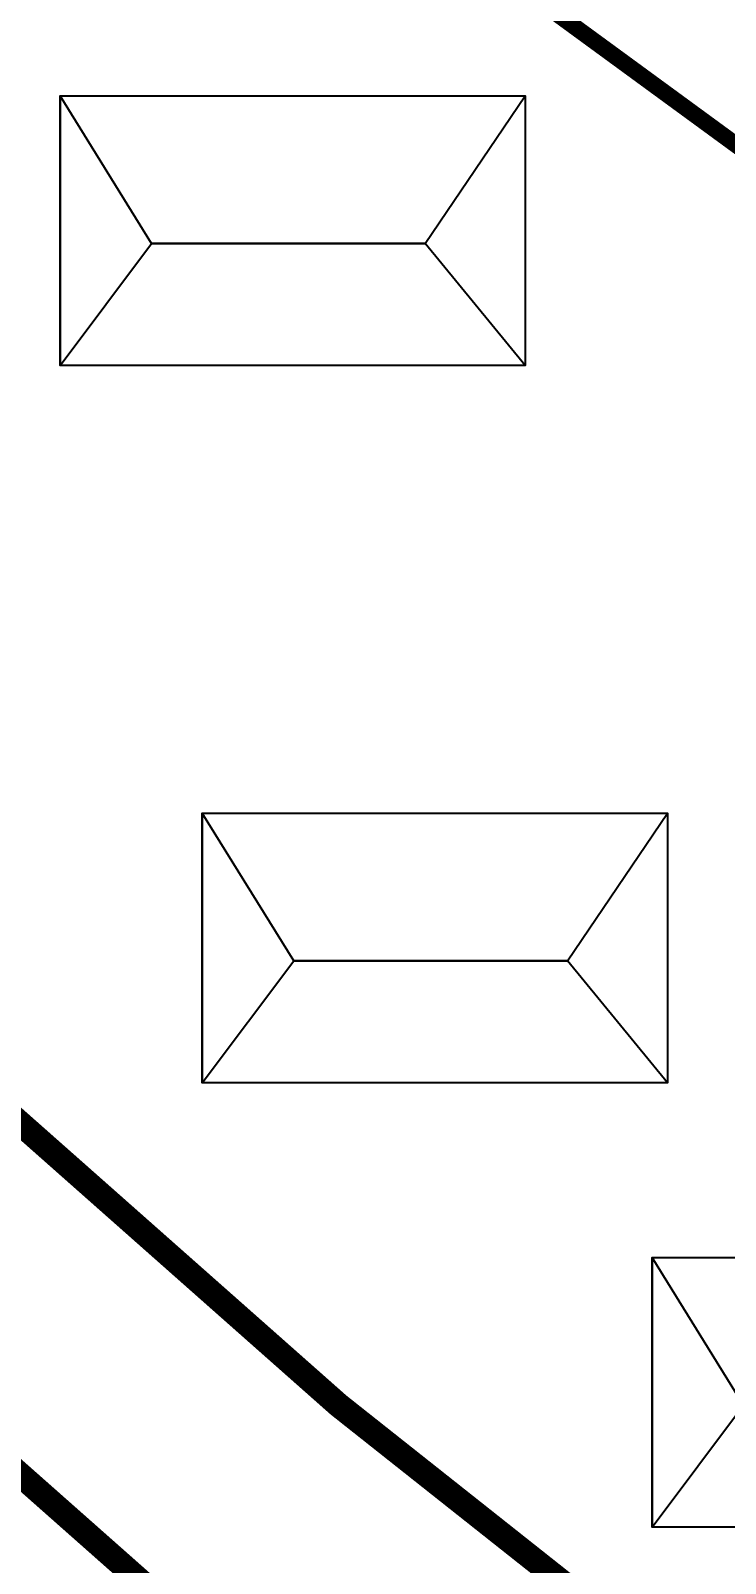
# Model space of a CAD drawing. Header units: inches. Extents: x -885 to 26362, y -28010 to 990.
# Drawn here: x 4296.71 to 4300.03, y -2379.21 to -2371.9 of the extents above; entities that cross this region are included whole.
import ezdxf

# ---------------------------------------------------------------- set-up
doc = ezdxf.new("R2010")
doc.units = ezdxf.units.IN
doc.header["$MEASUREMENT"] = 0
doc.layers.add('BUILDING', color=5, linetype='Continuous', lineweight=15)
doc.layers.add('Text', color=7, linetype='Continuous')
doc.styles.add('Text', font='times.ttf', dxfattribs={"height": 240})

msp = doc.modelspace()

# ---------------------------------------------------------------- linework, layer by layer
at = {"layer": 'BUILDING', "const_width": 0.078483}
msp.add_lwpolyline([(4293.392632, -2356.723943), (4295.223484, -2359.358849), (4295.476655, -2359.777396), (4295.497303, -2360.221147), (4295.37164, -2360.737789), (4295.114747, -2361.184773), (4294.193291, -2363.263488), (4293.585645, -2364.363141), (4293.383776, -2364.867402), (4293.325367, -2365.583284), (4294.351991, -2366.320267), (4295.056941, -2367.278367), (4296.126829, -2369.018149), (4297.07146, -2369.952149), (4298.21979, -2371.087557), (4300.094587, -2372.458467), (4302.955638, -2374.550558), (4304.846995, -2375.949608), (4306.598872, -2377.209734)], dxfattribs=at)
at = {"layer": 'Text', "const_width": 0.117725}
for points in [[(4281.54766, -2361.481717), (4284.020408, -2364.467718), (4286.427158, -2367.085785), (4290.769867, -2371.859689), (4293.440612, -2374.26513), (4298.179313, -2378.456625), (4301.840036, -2381.355727), (4304.884773, -2383.69091), (4306.816333, -2385.177439), (4307.212324, -2385.275432), (4310.507856, -2385.323504), (4316.469731, -2385.297619), (4318.92488, -2385.591597), (4321.982816, -2386.100049), (4323.681181, -2386.497566), (4326.787516, -2387.209399), (4329.273464, -2387.758528), (4332.168604, -2388.178232)], [(4280.59484, -2362.29995), (4283.073965, -2365.293651), (4285.500473, -2367.93321), (4289.883036, -2372.750925), (4292.60442, -2375.201976), (4297.372929, -2379.419837), (4301.068081, -2382.346205), (4304.119735, -2384.686692), (4306.259114, -2386.333159), (4307.050246, -2386.528934), (4310.501423, -2386.579276), (4316.397535, -2386.553677), (4318.747157, -2386.835019), (4321.736481, -2387.332063), (4323.397845, -2387.72092), (4326.511841, -2388.434508), (4329.047654, -2388.994651), (4332.009529, -2389.42403)]]:
    msp.add_lwpolyline(points, dxfattribs=at)
at = {"layer": 'Text'}
for points in [[(4296.850382, -2372.211373), (4299.0704, -2372.211373), (4299.0704, -2373.497818), (4296.850382, -2373.497818)], [(4297.529263, -2375.633244), (4299.749281, -2375.633244), (4299.749281, -2376.919689), (4297.529263, -2376.919689)], [(4299.675781, -2377.752293), (4301.895799, -2377.752293), (4301.895799, -2379.038738), (4299.675781, -2379.038738)]]:
    msp.add_lwpolyline(points, close=True, dxfattribs=at)
for points in [[(4298.592675, -2372.916413), (4299.0704, -2372.211373), (4299.0704, -2373.497818), (4298.592675, -2372.916413), (4297.28708, -2372.916413), (4296.850382, -2372.211373), (4296.850382, -2373.497818), (4297.28708, -2372.916413)], [(4299.271555, -2376.338284), (4299.749281, -2375.633244), (4299.749281, -2376.919689), (4299.271555, -2376.338284), (4297.96596, -2376.338284), (4297.529263, -2375.633244), (4297.529263, -2376.919689), (4297.96596, -2376.338284)], [(4301.418073, -2378.457333), (4301.895799, -2377.752293), (4301.895799, -2379.038738), (4301.418073, -2378.457333), (4300.112478, -2378.457333), (4299.675781, -2377.752293), (4299.675781, -2379.038738), (4300.112478, -2378.457333)]]:
    msp.add_lwpolyline(points, dxfattribs=at)
at = {"layer": 'Text', "color": 6}
for points in [[(4297.28708, -2372.916413), (4298.592675, -2372.916413)], [(4297.96596, -2376.338284), (4299.271555, -2376.338284)]]:
    msp.add_lwpolyline(points, dxfattribs=at)

# ---------------------------------------------------------------- texts
at = {"layer": 'Text', "insert": (4298.760134, -2366.827882), "char_height": 0.70634956, "attachment_point": 1, "rotation": 314.2039005, "style": 'Text'}
msp.add_mtext('{\\fTimes New Roman|b0|i0|c0|p18;\\T1.25;\\LLOW LAND}', dxfattribs=at)

doc.saveas('drawing.dxf')
